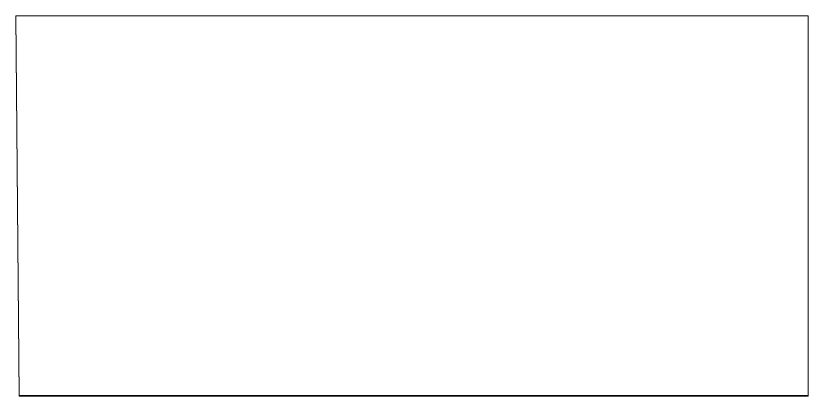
# Model space of a CAD drawing. Header units: inches. Extents: x 20273 to 45441, y -4696 to -1121.
# Drawn here: x 43715.7 to 43971.7, y -1905.3 to -1782.3 of the extents above; entities that cross this region are included whole.
import ezdxf

# ---------------------------------------------------------------- set-up
doc = ezdxf.new("R2010")
doc.units = ezdxf.units.IN
doc.header["$LTSCALE"] = 5
doc.header["$MEASUREMENT"] = 0
doc.layers.add('A-WALL', color=7, linetype='Continuous', lineweight=9)

msp = doc.modelspace()

# ---------------------------------------------------------------- linework, layer by layer
at = {"layer": 'A-WALL', "ltscale": 5}
for p, q in [((43715.69, -1782.27), (43716.73, -1905.26)), ((43971.73, -1782.27), (43715.69, -1782.27)), ((43971.73, -1782.27), (43971.73, -1905.26)), ((43716.73, -1905.01), (43971.73, -1905.01)), ((43716.73, -1905.26), (43971.73, -1905.26))]:
    msp.add_line(p, q, dxfattribs=at)
msp.add_lwpolyline([(43971.73, -1782.27), (43715.69, -1782.27), (43716.73, -1905.01), (43971.73, -1905.01)], close=True, dxfattribs=at)

doc.saveas('drawing.dxf')
